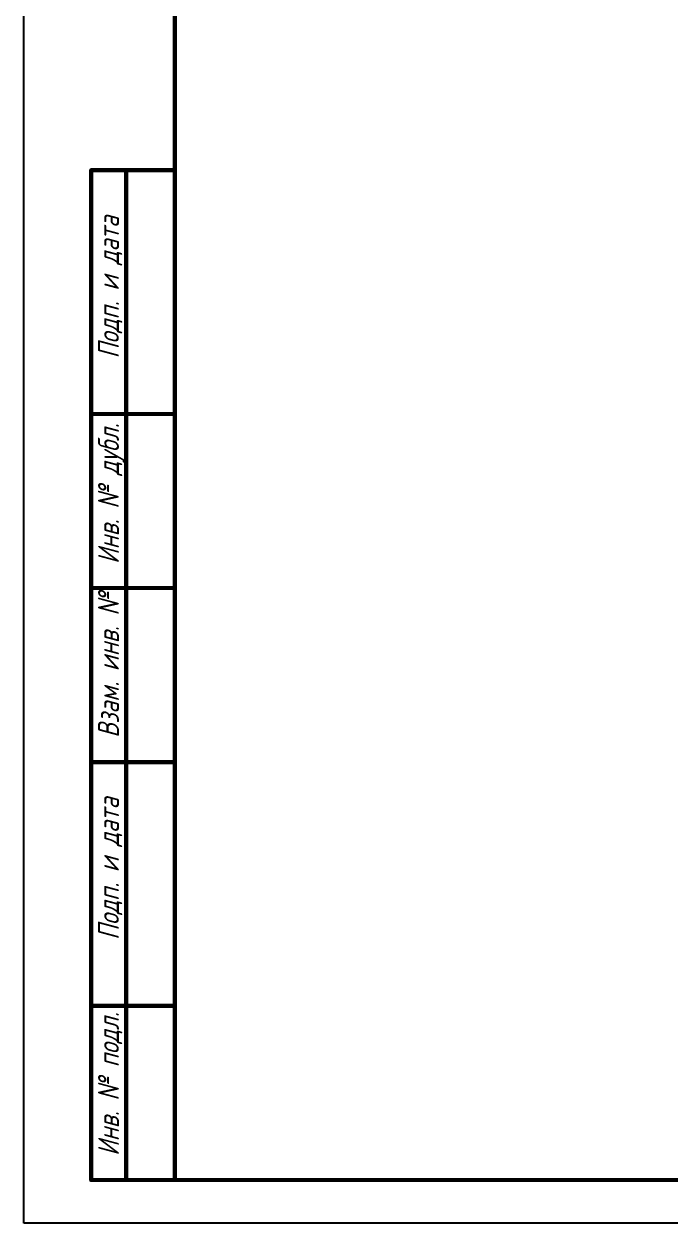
# Model space of a CAD drawing. Header units: millimetres. Extents: x 57 to 898, y 51 to 645.
# Drawn here: x 56.6 to 149.3, y 51.2 to 223.4 of the extents above; entities that cross this region are included whole.
import ezdxf

# ---------------------------------------------------------------- set-up
doc = ezdxf.new("R2010")
doc.units = ezdxf.units.MM
doc.layers.add('KONTUR', color=7, linetype='Continuous')
doc.layers.add('Mechanical13', color=56, linetype='Continuous')
doc.styles.add('GOST type A', font='gost.TTF', dxfattribs={"oblique": 15, "height": 0.2})

msp = doc.modelspace()

# ---------------------------------------------------------------- linework, layer by layer
at = {"layer": 'KONTUR'}
for p, q in [((56.562, 51.218), (56.562, 645.218)), ((897.562, 51.218), (56.562, 51.218))]:
    msp.add_line(p, q, dxfattribs=at)
at = {"layer": 'Mechanical13', "color": 7, "const_width": 0.6}
for points in [[(78.21, 57.394), (78.21, 641.394)], [(66.21, 57.394), (66.21, 202.394)], [(66.21, 202.394), (78.21, 202.394)], [(71.21, 57.394), (71.21, 202.394)], [(66.21, 167.394), (78.21, 167.394)], [(66.21, 142.394), (78.21, 142.394)], [(66.21, 117.394), (78.21, 117.394)], [(66.21, 82.394), (78.21, 82.394)], [(66.21, 57.394), (78.21, 57.394)], [(78.21, 57.394), (894.21, 57.394)]]:
    msp.add_lwpolyline(points, dxfattribs=at)
at = {"layer": 'Mechanical13', "color": 7, "const_width": 0.3}
for points in [[(66.06, 202.394, 1), (66.36, 202.394, 1)], [(66.06, 202.394, 1), (66.36, 202.394, 1)], [(71.06, 202.394, 1), (71.36, 202.394, 1)], [(78.06, 202.394, 1), (78.36, 202.394, 1)], [(66.06, 167.394, 1), (66.36, 167.394, 1)], [(78.06, 167.394, 1), (78.36, 167.394, 1)], [(66.06, 142.394, 1), (66.36, 142.394, 1)], [(78.06, 142.394, 1), (78.36, 142.394, 1)], [(66.06, 117.394, 1), (66.36, 117.394, 1)], [(78.06, 117.394, 1), (78.36, 117.394, 1)], [(66.06, 82.394, 1), (66.36, 82.394, 1)], [(78.06, 82.394, 1), (78.36, 82.394, 1)], [(66.06, 57.394, 1), (66.36, 57.394, 1)], [(66.06, 57.394, 1), (66.36, 57.394, 1)], [(71.06, 57.394, 1), (71.36, 57.394, 1)], [(78.06, 57.394, 1), (78.36, 57.394, 1)], [(78.06, 57.394, 1), (78.36, 57.394, 1)], [(78.06, 57.394, 1), (78.36, 57.394, 1)]]:
    msp.add_lwpolyline(points, format="xyb", close=True, dxfattribs=at)

# ---------------------------------------------------------------- texts
at = {"layer": 'Mechanical13', "color": 7, "style": 'GOST type A', "oblique": 15}
for s, p in [('Подп. и дата', (70.186, 175.363)), ('Инв. № дубл.', (70.186, 145.856)), ('Взам. инв. №', (70.186, 120.9)), ('Подп. и дата', (70.186, 91.863)), ('Инв. № подл.', (70.186, 60.856))]:
    msp.add_text(s, height=3, rotation=90, dxfattribs=at).set_placement(p)

doc.saveas('drawing.dxf')
